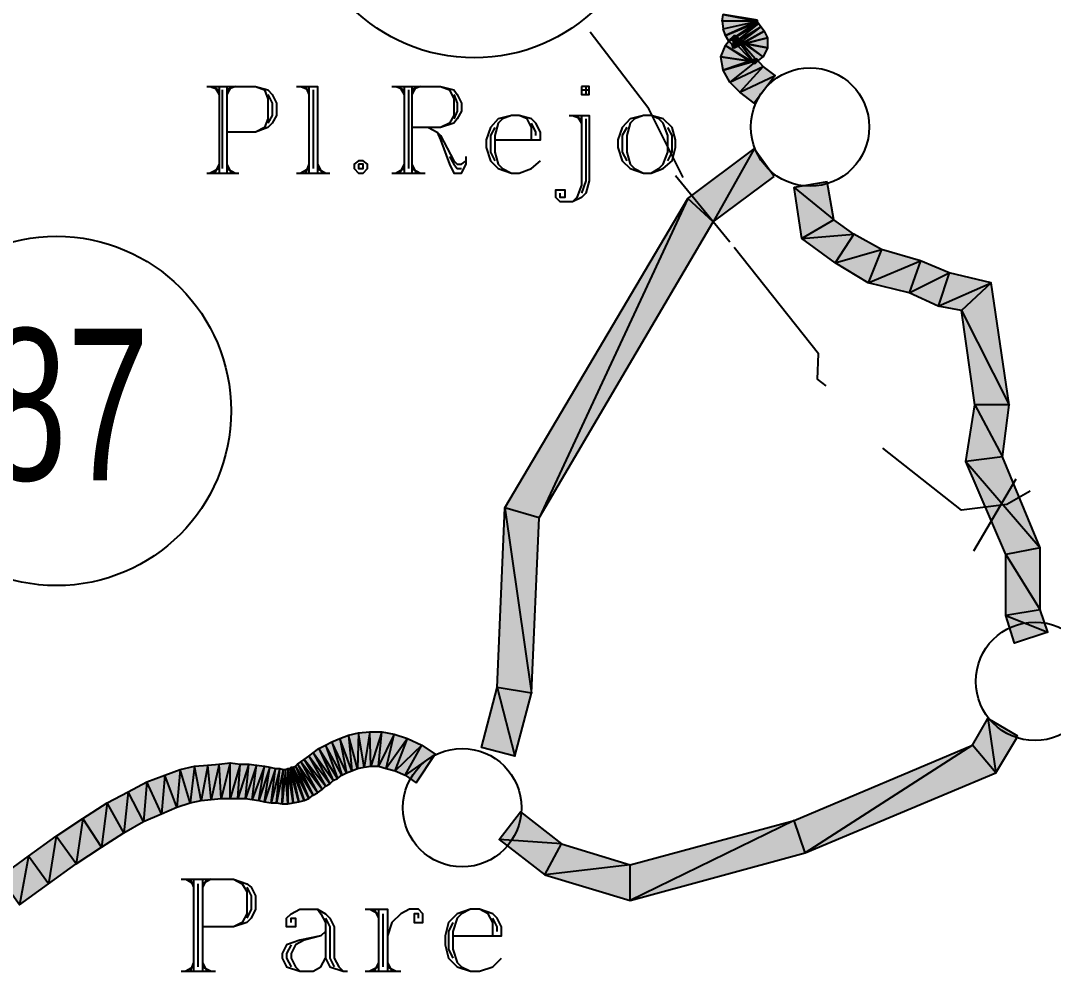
# Model space of a CAD drawing. Header units: millimetres. Extents: x 658 to 813, y 806 to 883.
# Drawn here: x 802.21 to 805.043, y 857.246 to 859.853 of the extents above; entities that cross this region are included whole.
import ezdxf

# ---------------------------------------------------------------- set-up
doc = ezdxf.new("R2010")
doc.units = ezdxf.units.MM
doc.header["$LTSCALE"] = 0.1
doc.linetypes.add('atContinuous2', pattern=[0])
for name, color, linetype in [('BATKAB', 7, 'Continuous'), ('KLEKTOR2', 7, 'Continuous'), ('LINK NAS BARU', 7, 'Continuous'), ('SYMBOL', 7, 'Continuous'), ('TEXT', 8, 'Continuous'), ('zat_Mask_solid', 7, 'Continuous')]:
    doc.layers.add(name, color=color, linetype=linetype)
doc.styles.add('Style2', font='arial.ttf', dxfattribs={"height": 0.2})

msp = doc.modelspace()

# ---------------------------------------------------------------- hatches: boundary and pattern name
at = {"layer": 'KLEKTOR2'}
h = msp.add_hatch(color=7, dxfattribs=at)
h.paths.add_polyline_path([(804.2317, 859.8549), (804.1375, 859.8701), (804.2317, 859.8518)], flags=17)
h.paths.add_polyline_path([(804.1375, 859.8701), (804.2317, 859.8518), (804.1344, 859.8518)])
for points in [[(804.2317, 859.8518), (804.1436, 859.8123), (804.1375, 859.8305)], [(804.2317, 859.8518), (804.1436, 859.8123), (804.2317, 859.8488)], [(804.1436, 859.8123), (804.2317, 859.8488), (804.1527, 859.7971)], [(804.2317, 859.8488), (804.1527, 859.7971), (804.2348, 859.8457)], [(804.1527, 859.7971), (804.2348, 859.8457), (804.1618, 859.788)], [(804.2348, 859.8457), (804.1618, 859.788), (804.2408, 859.8366)], [(804.1618, 859.788), (804.2408, 859.8366), (804.1648, 859.7789)], [(804.1952, 859.791), (804.1709, 859.8123), (804.1648, 859.8001)], [(804.1861, 859.788), (804.25, 859.8245), (804.2591, 859.8062)], [(804.1983, 859.791), (804.2591, 859.8062), (804.2591, 859.7789)], [(804.2104, 859.7424), (804.1314, 859.7545), (804.1436, 859.7849)], [(804.1983, 859.791), (804.1648, 859.8001), (804.1648, 859.7849)], [(804.1952, 859.791), (804.2591, 859.7789), (804.2469, 859.7545)], [(804.2135, 859.7424), (804.1375, 859.718), (804.1314, 859.7545)], [(804.2135, 859.7424), (804.2287, 859.7424), (804.2287, 859.7484)], [(804.2226, 859.5022), (804.1101, 859.3016), (804.0402, 859.3654)], [(804.2773, 859.4262), (804.2226, 859.5022), (804.1101, 859.3016)], [(804.4232, 859.411), (804.332, 859.3958), (804.4415, 859.3076)], [(804.332, 859.3958), (804.4415, 859.3076), (804.3533, 859.256)], [(804.0402, 859.3654), (803.6328, 858.4899), (803.5386, 858.5172)], [(804.1101, 859.3016), (804.0402, 859.3654), (803.6328, 858.4899)], [(804.4415, 859.3076), (804.3533, 859.256), (804.4962, 859.2681)], [(804.3533, 859.256), (804.4962, 859.2681), (804.4445, 859.1891)], [(804.4962, 859.2681), (804.4445, 859.1891), (804.5722, 859.2256)], [(804.4445, 859.1891), (804.5722, 859.2256), (804.5357, 859.1344)], [(804.5722, 859.2256), (804.5357, 859.1344), (804.6786, 859.1952)], [(804.5357, 859.1344), (804.6786, 859.1952), (804.6482, 859.107)], [(804.6786, 859.1952), (804.6482, 859.107), (804.7577, 859.1617)], [(804.6482, 859.107), (804.7577, 859.1617), (804.7273, 859.0705)], [(804.7577, 859.1617), (804.7273, 859.0705), (804.8732, 859.1344)], [(804.7273, 859.0705), (804.8732, 859.1344), (804.7911, 859.0584)], [(803.5386, 858.5172), (803.6116, 858.0095), (803.5173, 858.0247)], [(803.6328, 858.4899), (803.5386, 858.5172), (803.6116, 858.0095)], [(803.5173, 858.0247), (803.566, 857.8363), (803.4747, 857.8606)], [(803.6116, 858.0095), (803.5173, 858.0247), (803.566, 857.8363)], [(804.8641, 857.9396), (804.8853, 857.7907), (804.8215, 857.8667)], [(804.9461, 857.891), (804.8641, 857.9396), (804.8853, 857.7907)], [(803.2346, 857.8971), (803.192, 857.8089), (803.2011, 857.9031)], [(803.2133, 857.8028), (803.2346, 857.8971), (803.192, 857.8089)], [(803.2711, 857.8849), (803.2133, 857.8028), (803.2346, 857.8971)], [(803.2376, 857.7967), (803.2711, 857.8849), (803.2133, 857.8028)], [(803.3106, 857.8667), (803.2376, 857.7967), (803.2711, 857.8849)], [(803.265, 857.7846), (803.3106, 857.8667), (803.2376, 857.7967)], [(803.3471, 857.8423), (803.265, 857.7846), (803.3106, 857.8667)], [(804.8215, 857.8667), (804.3624, 857.5718), (804.332, 857.6599)], [(804.8853, 857.7907), (804.8215, 857.8667), (804.3624, 857.5718)], [(803.2954, 857.7633), (803.3471, 857.8423), (803.265, 857.7846)]]:
    msp.add_hatch(color=7, dxfattribs=at).paths.add_polyline_path(points)
h = msp.add_hatch(color=7, dxfattribs=at)
h.paths.add_polyline_path([(804.2408, 859.8366), (804.1648, 859.7789), (804.25, 859.8245)])
h.paths.add_polyline_path([(804.1648, 859.7789), (804.25, 859.8245), (804.1679, 859.7789)], flags=17)
h = msp.add_hatch(color=7, dxfattribs=at)
h.paths.add_polyline_path([(804.1709, 859.8123), (804.2317, 859.7424), (804.1679, 859.8123)], flags=17)
h.paths.add_polyline_path([(804.2317, 859.7424), (804.1679, 859.8123), (804.2256, 859.7363)])
h = msp.add_hatch(color=7, dxfattribs=at)
h.paths.add_polyline_path([(804.8732, 859.1344), (804.7911, 859.0584), (804.9218, 858.8)])
h.paths.add_polyline_path([(804.7911, 859.0584), (804.9218, 858.8), (804.8276, 858.8)], flags=17)
h = msp.add_hatch(color=7, dxfattribs=at)
h.paths.add_polyline_path([(803.192, 857.8089), (803.2011, 857.9031), (803.1707, 857.8089)], flags=17)
h.paths.add_polyline_path([(803.2011, 857.9031), (803.1707, 857.8089), (803.1677, 857.9031)])
h = msp.add_hatch(color=7, dxfattribs=at)
h.paths.add_polyline_path([(802.7847, 857.7207), (802.7847, 857.818), (802.7603, 857.7207)], flags=17)
h.paths.add_polyline_path([(802.7847, 857.818), (802.7603, 857.7207), (802.7543, 857.815)])
h = msp.add_hatch(color=7, dxfattribs=at)
h.paths.add_polyline_path([(802.8059, 857.7207), (802.812, 857.815), (802.7847, 857.7207)], flags=17)
h.paths.add_polyline_path([(802.812, 857.815), (802.7847, 857.7207), (802.7847, 857.818)])
h = msp.add_hatch(color=7, dxfattribs=at)
h.paths.add_polyline_path([(802.8272, 857.7207), (802.8363, 857.815), (802.8059, 857.7207)], flags=17)
h.paths.add_polyline_path([(802.8363, 857.815), (802.8059, 857.7207), (802.812, 857.815)], flags=17)
h = msp.add_hatch(color=7, dxfattribs=at)
h.paths.add_polyline_path([(802.9123, 857.7086), (802.9215, 857.8028), (802.8971, 857.7086)], flags=17)
h.paths.add_polyline_path([(802.9215, 857.8028), (802.8971, 857.7086), (802.9093, 857.8028)], flags=17)
h = msp.add_hatch(color=7, dxfattribs=at)
h.paths.add_polyline_path([(802.9427, 857.7055), (802.9367, 857.7998), (802.9275, 857.7055)])
h.paths.add_polyline_path([(802.9367, 857.7998), (802.9275, 857.7055), (802.9306, 857.7998)], flags=17)
h = msp.add_hatch(color=7, dxfattribs=at)
h.paths.add_polyline_path([(802.9488, 857.8028), (802.9579, 857.7086), (802.9427, 857.8028)], flags=17)
h.paths.add_polyline_path([(802.9579, 857.7086), (802.9427, 857.8028), (802.9427, 857.7055)])
h = msp.add_hatch(color=7, dxfattribs=at)
h.paths.add_polyline_path([(802.9579, 857.8059), (802.9883, 857.7147), (802.9519, 857.8059)], flags=17)
h.paths.add_polyline_path([(802.9883, 857.7147), (802.9519, 857.8059), (802.9731, 857.7116)])
h = msp.add_hatch(color=7, dxfattribs=at)
h.paths.add_polyline_path([(804.3624, 857.5718), (804.332, 857.6599), (803.8821, 857.441)])
h.paths.add_polyline_path([(804.332, 857.6599), (803.8821, 857.441), (803.8821, 857.5383)], flags=17)
at = {"layer": 'zat_Mask_solid'}
for points in [[(804.2317, 859.8518), (804.1344, 859.8518), (804.1375, 859.8305)], [(804.2256, 859.7363), (804.1588, 859.8032), (804.1436, 859.7849)], [(804.1679, 859.8123), (804.2256, 859.7363), (804.1588, 859.8032)], [(804.2469, 859.7545), (804.1709, 859.8123), (804.2317, 859.7424)], [(804.1861, 859.788), (804.1648, 859.7849), (804.1679, 859.7789)], [(804.2287, 859.7484), (804.1375, 859.718), (804.2317, 859.7454)], [(804.1375, 859.718), (804.2317, 859.7454), (804.1557, 859.6846)], [(804.2317, 859.7454), (804.1557, 859.6846), (804.2469, 859.7272)], [(804.1557, 859.6846), (804.2469, 859.7272), (804.1831, 859.6572)], [(804.2469, 859.7272), (804.1831, 859.6572), (804.2804, 859.7028)], [(804.2104, 859.7424), (804.2256, 859.7363), (804.2287, 859.7424)], [(804.1831, 859.6572), (804.2804, 859.7028), (804.2226, 859.6268)], [(804.8276, 858.8), (804.9036, 858.6571), (804.8033, 858.6449)], [(804.9218, 858.8), (804.8276, 858.8), (804.9036, 858.6571)], [(804.9036, 858.6571), (804.8033, 858.6449), (805.0069, 858.4078)], [(804.8033, 858.6449), (805.0069, 858.4078), (804.9127, 858.3895)], [(805.0069, 858.4078), (804.9127, 858.3895), (805.0069, 858.2375)], [(804.9127, 858.3895), (805.0069, 858.2375), (804.9127, 858.2223)], [(805.0069, 858.2375), (804.9127, 858.2223), (805.0282, 858.1767)], [(804.9127, 858.2223), (805.0282, 858.1767), (804.937, 858.1463)], [(803.0643, 857.8758), (803.0917, 857.7846), (803.0461, 857.8667)], [(803.0856, 857.8849), (803.1039, 857.7907), (803.0643, 857.8758)], [(803.1039, 857.7907), (803.0643, 857.8758), (803.0917, 857.7846)], [(803.1099, 857.894), (803.1191, 857.7967), (803.0856, 857.8849)], [(803.1191, 857.7967), (803.0856, 857.8849), (803.1039, 857.7907)], [(803.1373, 857.9001), (803.1343, 857.8028), (803.1099, 857.894)], [(803.1343, 857.8028), (803.1099, 857.894), (803.1191, 857.7967)], [(803.1525, 857.8059), (803.1373, 857.9001), (803.1343, 857.8028)], [(803.1677, 857.9031), (803.1525, 857.8059), (803.1373, 857.9001)], [(803.1707, 857.8089), (803.1677, 857.9031), (803.1525, 857.8059)], [(803.0279, 857.8575), (803.0674, 857.7694), (803.0127, 857.8454)], [(803.0461, 857.8667), (803.0795, 857.7755), (803.0279, 857.8575)], [(803.0795, 857.7755), (803.0279, 857.8575), (803.0674, 857.7694)], [(803.0917, 857.7846), (803.0461, 857.8667), (803.0795, 857.7755)], [(802.9792, 857.8211), (803.0248, 857.7359), (802.9701, 857.815)], [(802.9883, 857.8271), (803.037, 857.7451), (802.9792, 857.8211)], [(803.037, 857.7451), (802.9792, 857.8211), (803.0248, 857.7359)], [(803.0005, 857.8363), (803.0461, 857.7542), (802.9883, 857.8271)], [(803.0461, 857.7542), (802.9883, 857.8271), (803.037, 857.7451)], [(803.0127, 857.8454), (803.0583, 857.7603), (803.0005, 857.8363)], [(803.0583, 857.7603), (803.0005, 857.8363), (803.0461, 857.7542)], [(803.0674, 857.7694), (803.0127, 857.8454), (803.0583, 857.7603)], [(802.6479, 857.7998), (802.6387, 857.6964), (802.6053, 857.7846)], [(802.6752, 857.7086), (802.6479, 857.7998), (802.6387, 857.6964)], [(802.6874, 857.8089), (802.6752, 857.7086), (802.6479, 857.7998)], [(802.7056, 857.7147), (802.6874, 857.8089), (802.6752, 857.7086)], [(802.7239, 857.8119), (802.7056, 857.7147), (802.6874, 857.8089)], [(802.733, 857.7177), (802.7239, 857.8119), (802.7056, 857.7147)], [(802.7543, 857.815), (802.733, 857.7177), (802.7239, 857.8119)], [(802.7603, 857.7207), (802.7543, 857.815), (802.733, 857.7177)], [(802.8576, 857.8119), (802.8272, 857.7207), (802.8363, 857.815)], [(802.8455, 857.7177), (802.8576, 857.8119), (802.8272, 857.7207)], [(802.8789, 857.8089), (802.8455, 857.7177), (802.8576, 857.8119)], [(802.8637, 857.7147), (802.8789, 857.8089), (802.8455, 857.7177)], [(802.8941, 857.8059), (802.8637, 857.7147), (802.8789, 857.8089)], [(802.8789, 857.7116), (802.8941, 857.8059), (802.8637, 857.7147)], [(802.9093, 857.8028), (802.8789, 857.7116), (802.8941, 857.8059)], [(802.8971, 857.7086), (802.9093, 857.8028), (802.8789, 857.7116)], [(802.9306, 857.7998), (802.9123, 857.7086), (802.9215, 857.8028)], [(802.9275, 857.7055), (802.9306, 857.7998), (802.9123, 857.7086)], [(802.9427, 857.8028), (802.9427, 857.7055), (802.9367, 857.7998)], [(802.9519, 857.8059), (802.9731, 857.7116), (802.9488, 857.8028)], [(802.9731, 857.7116), (802.9488, 857.8028), (802.9579, 857.7086)], [(802.964, 857.8089), (803.0005, 857.7207), (802.9579, 857.8059)], [(803.0005, 857.7207), (802.9579, 857.8059), (802.9883, 857.7147)], [(802.9701, 857.815), (803.0127, 857.7299), (802.964, 857.8089)], [(803.0127, 857.7299), (802.964, 857.8089), (803.0005, 857.7207)], [(803.0248, 857.7359), (802.9701, 857.815), (803.0127, 857.7299)], [(802.5567, 857.7663), (802.5475, 857.6569), (802.505, 857.739)], [(802.5962, 857.6782), (802.5567, 857.7663), (802.5475, 857.6569)], [(802.6053, 857.7846), (802.5962, 857.6782), (802.5567, 857.7663)], [(802.6387, 857.6964), (802.6053, 857.7846), (802.5962, 857.6782)], [(802.505, 857.739), (802.4928, 857.6265), (802.4472, 857.7086)], [(802.5475, 857.6569), (802.505, 857.739), (802.4928, 857.6265)], [(802.4472, 857.7086), (802.432, 857.587), (802.3803, 857.666)], [(802.4928, 857.6265), (802.4472, 857.7086), (802.432, 857.587)], [(803.6936, 857.5961), (803.5234, 857.6083), (803.5812, 857.6843)], [(802.3803, 857.666), (802.3621, 857.5414), (802.3074, 857.6174)], [(802.432, 857.587), (802.3803, 857.666), (802.3621, 857.5414)], [(802.3074, 857.6174), (802.2861, 857.4866), (802.2314, 857.5627)], [(802.3621, 857.5414), (802.3074, 857.6174), (802.2861, 857.4866)], [(803.648, 857.511), (803.6936, 857.5961), (803.5234, 857.6083)], [(803.8821, 857.5383), (803.648, 857.511), (803.6936, 857.5961)], [(802.2314, 857.5627), (802.207, 857.4289), (802.1523, 857.5049)], [(802.2861, 857.4866), (802.2314, 857.5627), (802.207, 857.4289)], [(803.8821, 857.441), (803.8821, 857.5383), (803.648, 857.511)]]:
    msp.add_hatch(color=7, dxfattribs=at).paths.add_polyline_path(points)

# ---------------------------------------------------------------- linework, layer by layer
at = {"layer": 'BATKAB', "color": 7}
for points in [[(804.028, 859.4232), (803.9338, 859.6116), (803.7727, 859.8214)], [(804.4202, 858.8516), (804.3959, 858.8699), (804.3989, 858.9398), (804.1679, 859.2316)], [(804.9796, 858.5628), (804.9157, 858.5263), (804.7911, 858.5111), (804.5752, 858.6814)]]:
    msp.add_lwpolyline(points, dxfattribs=at)
at = {"layer": 'KLEKTOR2', "color": 7}
for points in [[(804.1375, 859.8701), (804.2317, 859.8518), (804.1344, 859.8518), (804.1375, 859.8701)], [(804.2317, 859.8549), (804.1375, 859.8701), (804.2317, 859.8518), (804.2317, 859.8549)], [(804.2317, 859.8518), (804.1344, 859.8518), (804.1375, 859.8305), (804.2317, 859.8518)], [(804.2317, 859.8518), (804.1436, 859.8123), (804.1375, 859.8305), (804.2317, 859.8518)], [(804.2317, 859.8518), (804.1436, 859.8123), (804.2317, 859.8488), (804.2317, 859.8518)], [(804.1436, 859.8123), (804.2317, 859.8488), (804.1527, 859.7971), (804.1436, 859.8123)], [(804.2317, 859.8488), (804.1527, 859.7971), (804.2348, 859.8457), (804.2317, 859.8488)], [(804.1527, 859.7971), (804.2348, 859.8457), (804.1618, 859.788), (804.1527, 859.7971)], [(804.2348, 859.8457), (804.1618, 859.788), (804.2408, 859.8366), (804.2348, 859.8457)], [(804.1618, 859.788), (804.2408, 859.8366), (804.1648, 859.7789), (804.1618, 859.788)], [(804.2408, 859.8366), (804.1648, 859.7789), (804.25, 859.8245), (804.2408, 859.8366)], [(804.2256, 859.7363), (804.1588, 859.8032), (804.1436, 859.7849), (804.2256, 859.7363)], [(804.1679, 859.8123), (804.2256, 859.7363), (804.1588, 859.8032), (804.1679, 859.8123)], [(804.1648, 859.7789), (804.25, 859.8245), (804.1679, 859.7789), (804.1648, 859.7789)], [(804.1952, 859.791), (804.1709, 859.8123), (804.1648, 859.8001), (804.1952, 859.791)], [(804.1709, 859.8123), (804.2317, 859.7424), (804.1679, 859.8123), (804.1709, 859.8123)], [(804.2317, 859.7424), (804.1679, 859.8123), (804.2256, 859.7363), (804.2317, 859.7424)], [(804.2469, 859.7545), (804.1709, 859.8123), (804.2317, 859.7424), (804.2469, 859.7545)], [(804.1861, 859.788), (804.25, 859.8245), (804.2591, 859.8062), (804.1861, 859.788)], [(804.1983, 859.791), (804.2591, 859.8062), (804.2591, 859.7789), (804.1983, 859.791)], [(804.2104, 859.7424), (804.1314, 859.7545), (804.1436, 859.7849), (804.2104, 859.7424)], [(804.1983, 859.791), (804.1648, 859.8001), (804.1648, 859.7849), (804.1983, 859.791)], [(804.1861, 859.788), (804.1648, 859.7849), (804.1679, 859.7789), (804.1861, 859.788)], [(804.1952, 859.791), (804.2591, 859.7789), (804.2469, 859.7545), (804.1952, 859.791)], [(804.2135, 859.7424), (804.1375, 859.718), (804.1314, 859.7545), (804.2135, 859.7424)], [(804.2287, 859.7484), (804.1375, 859.718), (804.2317, 859.7454), (804.2287, 859.7484)], [(804.2135, 859.7424), (804.2287, 859.7424), (804.2287, 859.7484), (804.2135, 859.7424)], [(804.1375, 859.718), (804.2317, 859.7454), (804.1557, 859.6846), (804.1375, 859.718)], [(804.2317, 859.7454), (804.1557, 859.6846), (804.2469, 859.7272), (804.2317, 859.7454)], [(804.1557, 859.6846), (804.2469, 859.7272), (804.1831, 859.6572), (804.1557, 859.6846)], [(804.2469, 859.7272), (804.1831, 859.6572), (804.2804, 859.7028), (804.2469, 859.7272)], [(804.2104, 859.7424), (804.2256, 859.7363), (804.2287, 859.7424), (804.2104, 859.7424)], [(804.1831, 859.6572), (804.2804, 859.7028), (804.2226, 859.6268), (804.1831, 859.6572)], [(804.2226, 859.5022), (804.1101, 859.3016), (804.0402, 859.3654), (804.2226, 859.5022)], [(804.2773, 859.4262), (804.2226, 859.5022), (804.1101, 859.3016), (804.2773, 859.4262)], [(804.0068, 859.4292), (804.1557, 859.2468)], [(804.4232, 859.411), (804.332, 859.3958), (804.4415, 859.3076), (804.4232, 859.411)], [(804.332, 859.3958), (804.4415, 859.3076), (804.3533, 859.256), (804.332, 859.3958)], [(804.0402, 859.3654), (803.6328, 858.4899), (803.5386, 858.5172), (804.0402, 859.3654)], [(804.1101, 859.3016), (804.0402, 859.3654), (803.6328, 858.4899), (804.1101, 859.3016)], [(804.4415, 859.3076), (804.3533, 859.256), (804.4962, 859.2681), (804.4415, 859.3076)], [(804.3533, 859.256), (804.4962, 859.2681), (804.4445, 859.1891), (804.3533, 859.256)], [(804.4962, 859.2681), (804.4445, 859.1891), (804.5722, 859.2256), (804.4962, 859.2681)], [(804.4445, 859.1891), (804.5722, 859.2256), (804.5357, 859.1344), (804.4445, 859.1891)], [(804.5722, 859.2256), (804.5357, 859.1344), (804.6786, 859.1952), (804.5722, 859.2256)], [(804.5357, 859.1344), (804.6786, 859.1952), (804.6482, 859.107), (804.5357, 859.1344)], [(804.6786, 859.1952), (804.6482, 859.107), (804.7577, 859.1617), (804.6786, 859.1952)], [(804.6482, 859.107), (804.7577, 859.1617), (804.7273, 859.0705), (804.6482, 859.107)], [(804.7577, 859.1617), (804.7273, 859.0705), (804.8732, 859.1344), (804.7577, 859.1617)], [(804.7273, 859.0705), (804.8732, 859.1344), (804.7911, 859.0584), (804.7273, 859.0705)], [(804.8732, 859.1344), (804.7911, 859.0584), (804.9218, 858.8), (804.8732, 859.1344)], [(804.7911, 859.0584), (804.9218, 858.8), (804.8276, 858.8), (804.7911, 859.0584)], [(804.8276, 858.8), (804.9036, 858.6571), (804.8033, 858.6449), (804.8276, 858.8)], [(804.9218, 858.8), (804.8276, 858.8), (804.9036, 858.6571), (804.9218, 858.8)], [(804.9036, 858.6571), (804.8033, 858.6449), (805.0069, 858.4078), (804.9036, 858.6571)], [(804.8033, 858.6449), (805.0069, 858.4078), (804.9127, 858.3895), (804.8033, 858.6449)], [(803.5386, 858.5172), (803.6116, 858.0095), (803.5173, 858.0247), (803.5386, 858.5172)], [(803.6328, 858.4899), (803.5386, 858.5172), (803.6116, 858.0095), (803.6328, 858.4899)], [(805.0069, 858.4078), (804.9127, 858.3895), (805.0069, 858.2375), (805.0069, 858.4078)], [(804.9127, 858.3895), (805.0069, 858.2375), (804.9127, 858.2223), (804.9127, 858.3895)], [(805.0069, 858.2375), (804.9127, 858.2223), (805.0282, 858.1767), (805.0069, 858.2375)], [(804.9127, 858.2223), (805.0282, 858.1767), (804.937, 858.1463), (804.9127, 858.2223)], [(803.5173, 858.0247), (803.566, 857.8363), (803.4747, 857.8606), (803.5173, 858.0247)], [(803.6116, 858.0095), (803.5173, 858.0247), (803.566, 857.8363), (803.6116, 858.0095)], [(804.8641, 857.9396), (804.8853, 857.7907), (804.8215, 857.8667), (804.8641, 857.9396)], [(804.9461, 857.891), (804.8641, 857.9396), (804.8853, 857.7907), (804.9461, 857.891)], [(803.0643, 857.8758), (803.0917, 857.7846), (803.0461, 857.8667), (803.0643, 857.8758)], [(803.0856, 857.8849), (803.1039, 857.7907), (803.0643, 857.8758), (803.0856, 857.8849)], [(803.1039, 857.7907), (803.0643, 857.8758), (803.0917, 857.7846), (803.1039, 857.7907)], [(803.1099, 857.894), (803.1191, 857.7967), (803.0856, 857.8849), (803.1099, 857.894)], [(803.1191, 857.7967), (803.0856, 857.8849), (803.1039, 857.7907), (803.1191, 857.7967)], [(803.1373, 857.9001), (803.1343, 857.8028), (803.1099, 857.894), (803.1373, 857.9001)], [(803.1343, 857.8028), (803.1099, 857.894), (803.1191, 857.7967), (803.1343, 857.8028)], [(803.1525, 857.8059), (803.1373, 857.9001), (803.1343, 857.8028), (803.1525, 857.8059)], [(803.1677, 857.9031), (803.1525, 857.8059), (803.1373, 857.9001), (803.1677, 857.9031)], [(803.1707, 857.8089), (803.1677, 857.9031), (803.1525, 857.8059), (803.1707, 857.8089)], [(803.2011, 857.9031), (803.1707, 857.8089), (803.1677, 857.9031), (803.2011, 857.9031)], [(803.192, 857.8089), (803.2011, 857.9031), (803.1707, 857.8089), (803.192, 857.8089)], [(803.2346, 857.8971), (803.192, 857.8089), (803.2011, 857.9031), (803.2346, 857.8971)], [(803.2133, 857.8028), (803.2346, 857.8971), (803.192, 857.8089), (803.2133, 857.8028)], [(803.2711, 857.8849), (803.2133, 857.8028), (803.2346, 857.8971), (803.2711, 857.8849)], [(803.2376, 857.7967), (803.2711, 857.8849), (803.2133, 857.8028), (803.2376, 857.7967)], [(803.3106, 857.8667), (803.2376, 857.7967), (803.2711, 857.8849), (803.3106, 857.8667)], [(803.0279, 857.8575), (803.0674, 857.7694), (803.0127, 857.8454), (803.0279, 857.8575)], [(803.0461, 857.8667), (803.0795, 857.7755), (803.0279, 857.8575), (803.0461, 857.8667)], [(803.0795, 857.7755), (803.0279, 857.8575), (803.0674, 857.7694), (803.0795, 857.7755)], [(803.0917, 857.7846), (803.0461, 857.8667), (803.0795, 857.7755), (803.0917, 857.7846)], [(803.265, 857.7846), (803.3106, 857.8667), (803.2376, 857.7967), (803.265, 857.7846)], [(803.3471, 857.8423), (803.265, 857.7846), (803.3106, 857.8667), (803.3471, 857.8423)], [(804.8215, 857.8667), (804.3624, 857.5718), (804.332, 857.6599), (804.8215, 857.8667)], [(804.8853, 857.7907), (804.8215, 857.8667), (804.3624, 857.5718), (804.8853, 857.7907)], [(802.9792, 857.8211), (803.0248, 857.7359), (802.9701, 857.815), (802.9792, 857.8211)], [(802.9883, 857.8271), (803.037, 857.7451), (802.9792, 857.8211), (802.9883, 857.8271)], [(803.037, 857.7451), (802.9792, 857.8211), (803.0248, 857.7359), (803.037, 857.7451)], [(803.0005, 857.8363), (803.0461, 857.7542), (802.9883, 857.8271), (803.0005, 857.8363)], [(803.0461, 857.7542), (802.9883, 857.8271), (803.037, 857.7451), (803.0461, 857.7542)], [(803.0127, 857.8454), (803.0583, 857.7603), (803.0005, 857.8363), (803.0127, 857.8454)], [(803.0583, 857.7603), (803.0005, 857.8363), (803.0461, 857.7542), (803.0583, 857.7603)], [(803.0674, 857.7694), (803.0127, 857.8454), (803.0583, 857.7603), (803.0674, 857.7694)], [(803.2954, 857.7633), (803.3471, 857.8423), (803.265, 857.7846), (803.2954, 857.7633)], [(802.6479, 857.7998), (802.6387, 857.6964), (802.6053, 857.7846), (802.6479, 857.7998)], [(802.6752, 857.7086), (802.6479, 857.7998), (802.6387, 857.6964), (802.6752, 857.7086)], [(802.6874, 857.8089), (802.6752, 857.7086), (802.6479, 857.7998), (802.6874, 857.8089)], [(802.7056, 857.7147), (802.6874, 857.8089), (802.6752, 857.7086), (802.7056, 857.7147)], [(802.7239, 857.8119), (802.7056, 857.7147), (802.6874, 857.8089), (802.7239, 857.8119)], [(802.733, 857.7177), (802.7239, 857.8119), (802.7056, 857.7147), (802.733, 857.7177)], [(802.7543, 857.815), (802.733, 857.7177), (802.7239, 857.8119), (802.7543, 857.815)], [(802.7603, 857.7207), (802.7543, 857.815), (802.733, 857.7177), (802.7603, 857.7207)], [(802.7847, 857.818), (802.7603, 857.7207), (802.7543, 857.815), (802.7847, 857.818)], [(802.7847, 857.7207), (802.7847, 857.818), (802.7603, 857.7207), (802.7847, 857.7207)], [(802.812, 857.815), (802.7847, 857.7207), (802.7847, 857.818), (802.812, 857.815)], [(802.8059, 857.7207), (802.812, 857.815), (802.7847, 857.7207), (802.8059, 857.7207)], [(802.8272, 857.7207), (802.8363, 857.815), (802.8059, 857.7207), (802.8272, 857.7207)], [(802.8363, 857.815), (802.8059, 857.7207), (802.812, 857.815), (802.8363, 857.815)], [(802.8576, 857.8119), (802.8272, 857.7207), (802.8363, 857.815), (802.8576, 857.8119)], [(802.8455, 857.7177), (802.8576, 857.8119), (802.8272, 857.7207), (802.8455, 857.7177)], [(802.8789, 857.8089), (802.8455, 857.7177), (802.8576, 857.8119), (802.8789, 857.8089)], [(802.8637, 857.7147), (802.8789, 857.8089), (802.8455, 857.7177), (802.8637, 857.7147)], [(802.8941, 857.8059), (802.8637, 857.7147), (802.8789, 857.8089), (802.8941, 857.8059)], [(802.8789, 857.7116), (802.8941, 857.8059), (802.8637, 857.7147), (802.8789, 857.7116)], [(802.9093, 857.8028), (802.8789, 857.7116), (802.8941, 857.8059), (802.9093, 857.8028)], [(802.8971, 857.7086), (802.9093, 857.8028), (802.8789, 857.7116), (802.8971, 857.7086)], [(802.9123, 857.7086), (802.9215, 857.8028), (802.8971, 857.7086), (802.9123, 857.7086)], [(802.9215, 857.8028), (802.8971, 857.7086), (802.9093, 857.8028), (802.9215, 857.8028)], [(802.9306, 857.7998), (802.9123, 857.7086), (802.9215, 857.8028), (802.9306, 857.7998)], [(802.9275, 857.7055), (802.9306, 857.7998), (802.9123, 857.7086), (802.9275, 857.7055)], [(802.9427, 857.7055), (802.9367, 857.7998), (802.9275, 857.7055), (802.9427, 857.7055)], [(802.9367, 857.7998), (802.9275, 857.7055), (802.9306, 857.7998), (802.9367, 857.7998)], [(802.9427, 857.8028), (802.9427, 857.7055), (802.9367, 857.7998), (802.9427, 857.8028)], [(802.9488, 857.8028), (802.9579, 857.7086), (802.9427, 857.8028), (802.9488, 857.8028)], [(802.9579, 857.7086), (802.9427, 857.8028), (802.9427, 857.7055), (802.9579, 857.7086)], [(802.9519, 857.8059), (802.9731, 857.7116), (802.9488, 857.8028), (802.9519, 857.8059)], [(802.9731, 857.7116), (802.9488, 857.8028), (802.9579, 857.7086), (802.9731, 857.7116)], [(802.9579, 857.8059), (802.9883, 857.7147), (802.9519, 857.8059), (802.9579, 857.8059)], [(802.9883, 857.7147), (802.9519, 857.8059), (802.9731, 857.7116), (802.9883, 857.7147)], [(802.964, 857.8089), (803.0005, 857.7207), (802.9579, 857.8059), (802.964, 857.8089)], [(803.0005, 857.7207), (802.9579, 857.8059), (802.9883, 857.7147), (803.0005, 857.7207)], [(802.9701, 857.815), (803.0127, 857.7299), (802.964, 857.8089), (802.9701, 857.815)], [(803.0127, 857.7299), (802.964, 857.8089), (803.0005, 857.7207), (803.0127, 857.7299)], [(803.0248, 857.7359), (802.9701, 857.815), (803.0127, 857.7299), (803.0248, 857.7359)], [(802.5567, 857.7663), (802.5475, 857.6569), (802.505, 857.739), (802.5567, 857.7663)], [(802.5962, 857.6782), (802.5567, 857.7663), (802.5475, 857.6569), (802.5962, 857.6782)], [(802.6053, 857.7846), (802.5962, 857.6782), (802.5567, 857.7663), (802.6053, 857.7846)], [(802.6387, 857.6964), (802.6053, 857.7846), (802.5962, 857.6782), (802.6387, 857.6964)], [(802.505, 857.739), (802.4928, 857.6265), (802.4472, 857.7086), (802.505, 857.739)], [(802.5475, 857.6569), (802.505, 857.739), (802.4928, 857.6265), (802.5475, 857.6569)], [(802.4472, 857.7086), (802.432, 857.587), (802.3803, 857.666), (802.4472, 857.7086)], [(802.4928, 857.6265), (802.4472, 857.7086), (802.432, 857.587), (802.4928, 857.6265)], [(803.6936, 857.5961), (803.5234, 857.6083), (803.5812, 857.6843), (803.6936, 857.5961)], [(802.3803, 857.666), (802.3621, 857.5414), (802.3074, 857.6174), (802.3803, 857.666)], [(802.432, 857.587), (802.3803, 857.666), (802.3621, 857.5414), (802.432, 857.587)], [(804.3624, 857.5718), (804.332, 857.6599), (803.8821, 857.441), (804.3624, 857.5718)], [(804.332, 857.6599), (803.8821, 857.441), (803.8821, 857.5383), (804.332, 857.6599)], [(802.3074, 857.6174), (802.2861, 857.4866), (802.2314, 857.5627), (802.3074, 857.6174)], [(802.3621, 857.5414), (802.3074, 857.6174), (802.2861, 857.4866), (802.3621, 857.5414)], [(803.648, 857.511), (803.6936, 857.5961), (803.5234, 857.6083), (803.648, 857.511)], [(803.8821, 857.5383), (803.648, 857.511), (803.6936, 857.5961), (803.8821, 857.5383)], [(802.2314, 857.5627), (802.207, 857.4289), (802.1523, 857.5049), (802.2314, 857.5627)], [(802.2861, 857.4866), (802.2314, 857.5627), (802.207, 857.4289), (802.2861, 857.4866)], [(803.8821, 857.441), (803.8821, 857.5383), (803.648, 857.511), (803.8821, 857.441)]]:
    msp.add_lwpolyline(points, dxfattribs=at)
at = {"layer": 'LINK NAS BARU', "color": 7, "linetype": 'atContinuous2'}
for centre in [(803.4548, 860.2302), (802.3087, 858.7832)]:
    msp.add_circle(centre, 0.4789, dxfattribs=at)
at = {"layer": 'SYMBOL', "color": 7, "linetype": 'atContinuous2'}
for centre in [(804.3759, 859.5618), (804.9931, 858.0417), (803.4214, 857.6952)]:
    msp.add_circle(centre, 0.1624, dxfattribs=at)
at = {"layer": 'TEXT', "color": 7}
for points in [[(802.7208, 859.6724), (802.8546, 859.6724), (802.888, 859.6633), (802.9002, 859.6512), (802.9123, 859.6268), (802.9123, 859.5934), (802.9002, 859.5721), (802.888, 859.56), (802.8546, 859.5478), (802.7755, 859.5478)], [(802.7299, 859.6724), (802.7543, 859.6633)], [(802.7421, 859.6724), (802.7543, 859.6512)], [(802.7543, 859.6724), (802.7543, 859.4353)], [(802.7634, 859.6633), (802.7634, 859.4475)], [(802.7755, 859.6724), (802.7755, 859.4353)], [(802.7877, 859.6724), (802.7755, 859.6512)], [(802.7999, 859.6724), (802.7755, 859.6633)], [(802.8546, 859.6724), (802.8789, 859.6633), (802.888, 859.639), (802.888, 859.5843), (802.8789, 859.56), (802.8546, 859.5478)], [(802.9671, 859.6724), (803.0248, 859.6724), (803.0248, 859.4353)], [(802.9792, 859.6724), (803.0005, 859.6633)], [(802.9914, 859.6724), (803.0005, 859.6512)], [(803.0005, 859.6724), (803.0005, 859.4353)], [(803.0127, 859.6633), (803.0127, 859.4475)], [(803.2285, 859.6724), (803.3623, 859.6724), (803.3987, 859.6633), (803.4079, 859.6512), (803.42, 859.6268), (803.42, 859.6056), (803.4079, 859.5843), (803.3987, 859.5721), (803.3623, 859.56), (803.2832, 859.56)], [(803.2407, 859.6724), (803.2619, 859.6633)], [(803.2498, 859.6724), (803.2619, 859.6512)], [(803.2619, 859.6724), (803.2619, 859.4353)], [(803.2741, 859.6633), (803.2741, 859.4475)], [(803.2832, 859.6724), (803.2832, 859.4353)], [(803.2954, 859.6724), (803.2832, 859.6512)], [(803.3075, 859.6724), (803.2832, 859.6633)], [(803.3623, 859.6724), (803.3866, 859.6633), (803.3987, 859.639), (803.3987, 859.5934), (803.3866, 859.5721), (803.3623, 859.56)], [(803.7484, 859.6724), (803.7484, 859.6512), (803.7696, 859.6512), (803.7696, 859.6724), (803.7484, 859.6724)], [(803.7484, 859.6633), (803.7696, 859.6633)], [(803.7605, 859.6724), (803.7605, 859.6512)], [(802.888, 859.6512), (802.9002, 859.6268), (802.9002, 859.5934), (802.888, 859.5721)], [(803.3987, 859.6512), (803.4079, 859.6268), (803.4079, 859.6056), (803.3987, 859.5843)], [(803.5112, 859.5265), (803.6359, 859.5265), (803.6359, 859.5478), (803.6237, 859.5721), (803.6116, 859.5843), (803.5781, 859.5934), (803.5568, 859.5934), (803.5204, 859.5843), (803.4991, 859.56), (803.4869, 859.5265), (803.4869, 859.5052), (803.4991, 859.4688), (803.5204, 859.4475), (803.5568, 859.4353), (803.5781, 859.4353), (803.6116, 859.4475), (803.6359, 859.4688)], [(803.5568, 859.5934), (803.5325, 859.5843), (803.5204, 859.5721), (803.5112, 859.5387), (803.5112, 859.4931), (803.5204, 859.4596), (803.5325, 859.4475), (803.5568, 859.4353)], [(803.6116, 859.5265), (803.6116, 859.56), (803.5994, 859.5843), (803.5781, 859.5934)], [(803.7149, 859.5934), (803.7696, 859.5934), (803.7696, 859.414), (803.7605, 859.3806), (803.7484, 859.3684), (803.724, 859.3563), (803.6906, 859.3563), (803.6784, 859.3684), (803.6784, 859.3897), (803.7028, 859.3897), (803.7028, 859.3684), (803.6906, 859.3684), (803.6906, 859.3806)], [(803.7484, 859.5934), (803.7484, 859.4019), (803.7362, 859.3684), (803.724, 859.3563)], [(803.724, 859.5934), (803.7484, 859.5843)], [(803.7362, 859.5934), (803.7484, 859.5721)], [(803.7605, 859.5843), (803.7605, 859.414), (803.7484, 859.3806)], [(803.9186, 859.5934), (803.8821, 859.5843), (803.8608, 859.56), (803.8487, 859.5265), (803.8487, 859.5052), (803.8608, 859.4688), (803.8821, 859.4475), (803.9186, 859.4353), (803.9399, 859.4353), (803.9733, 859.4475), (803.9976, 859.4688), (804.0068, 859.5052), (804.0068, 859.5265), (803.9976, 859.56), (803.9733, 859.5843), (803.9399, 859.5934), (803.9186, 859.5934)], [(803.9186, 859.5934), (803.8943, 859.5843), (803.8821, 859.5721), (803.873, 859.5387), (803.873, 859.4931), (803.8821, 859.4596), (803.8943, 859.4475), (803.9186, 859.4353)], [(803.9399, 859.4353), (803.9612, 859.4475), (803.9733, 859.4596), (803.9855, 859.4931), (803.9855, 859.5387), (803.9733, 859.5721), (803.9612, 859.5843), (803.9399, 859.5934)], [(803.3288, 859.56), (803.3531, 859.5478), (803.3623, 859.5265), (803.3866, 859.4596), (803.3987, 859.4353), (803.42, 859.4353), (803.4322, 859.4596), (803.4322, 859.4809)], [(803.3531, 859.5478), (803.3623, 859.5387), (803.3987, 859.4688), (803.4079, 859.4596), (803.42, 859.4596), (803.4322, 859.4688)], [(803.5112, 859.56), (803.4991, 859.5387), (803.4991, 859.4931), (803.5112, 859.4688)], [(803.6237, 859.5387), (803.6237, 859.5478), (803.6116, 859.5721)], [(803.873, 859.56), (803.8608, 859.5387), (803.8608, 859.4931), (803.873, 859.4688)], [(803.9855, 859.4688), (803.9976, 859.4931), (803.9976, 859.5387), (803.9855, 859.56)], [(803.1373, 859.4688), (803.1251, 859.4596), (803.1251, 859.4475), (803.1373, 859.4353), (803.1495, 859.4353), (803.1616, 859.4475), (803.1616, 859.4596), (803.1495, 859.4688), (803.1373, 859.4688)], [(803.3866, 859.4809), (803.3987, 859.4596), (803.4079, 859.4475), (803.42, 859.4475)], [(802.7208, 859.4353), (802.809, 859.4353)], [(802.7543, 859.4475), (802.7299, 859.4353)], [(802.7543, 859.4596), (802.7421, 859.4353)], [(802.7755, 859.4596), (802.7877, 859.4353)], [(802.7755, 859.4475), (802.7999, 859.4353)], [(802.9671, 859.4353), (803.0583, 859.4353)], [(803.0005, 859.4475), (802.9792, 859.4353)], [(803.0005, 859.4596), (802.9914, 859.4353)], [(803.0248, 859.4596), (803.037, 859.4353)], [(803.0248, 859.4475), (803.0461, 859.4353)], [(803.1373, 859.4596), (803.1373, 859.4475), (803.1495, 859.4475), (803.1495, 859.4596), (803.1373, 859.4596)], [(803.2285, 859.4353), (803.3197, 859.4353)], [(803.2619, 859.4475), (803.2407, 859.4353)], [(803.2619, 859.4596), (803.2498, 859.4353)], [(803.2832, 859.4596), (803.2954, 859.4353)], [(803.2832, 859.4475), (803.3075, 859.4353)], [(804.9401, 858.5963), (804.8245, 858.3987)], [(802.6509, 857.4988), (802.7938, 857.4988), (802.8303, 857.4866), (802.8424, 857.4775), (802.8546, 857.4532), (802.8546, 857.4167), (802.8424, 857.3924), (802.8303, 857.3802), (802.7938, 857.3681), (802.7087, 857.3681)], [(802.6631, 857.4988), (802.6843, 857.4866)], [(802.6752, 857.4988), (802.6843, 857.4775)], [(802.6843, 857.4988), (802.6843, 857.2465)], [(802.6965, 857.4866), (802.6965, 857.2586)], [(802.7087, 857.4988), (802.7087, 857.2465)], [(802.7208, 857.4988), (802.7087, 857.4775)], [(802.733, 857.4988), (802.7087, 857.4866)], [(802.7938, 857.4988), (802.8181, 857.4866), (802.8303, 857.4654), (802.8303, 857.4046), (802.8181, 857.3802), (802.7938, 857.3681)], [(802.8303, 857.4775), (802.8424, 857.4532), (802.8424, 857.4167), (802.8303, 857.3924)], [(802.9519, 857.3802), (802.9519, 857.3924), (802.964, 857.3924), (802.964, 857.3681), (802.9397, 857.3681), (802.9397, 857.3924), (802.9519, 857.4046), (802.9762, 857.4167), (803.0248, 857.4167), (803.0461, 857.4046), (803.0583, 857.3924), (803.0704, 857.3681), (803.0704, 857.283), (803.0826, 857.2586), (803.0947, 857.2465)], [(803.0248, 857.4167), (803.0339, 857.4046), (803.0461, 857.3802), (803.0461, 857.283), (803.0583, 857.2586), (803.0947, 857.2465), (803.1069, 857.2465)], [(803.1555, 857.4167), (803.2163, 857.4167), (803.2163, 857.2465)], [(803.1677, 857.4167), (803.192, 857.4046)], [(803.1799, 857.4167), (803.192, 857.3924)], [(803.192, 857.4167), (803.192, 857.2465)], [(803.2042, 857.4046), (803.2042, 857.2586)], [(803.3015, 857.3924), (803.3015, 857.4046), (803.2893, 857.4046), (803.2893, 857.3802), (803.3136, 857.3802), (803.3136, 857.4046), (803.3015, 857.4167), (803.2771, 857.4167), (803.2528, 857.4046), (803.2285, 857.3802), (803.2163, 857.3438)], [(803.3957, 857.3438), (803.5295, 857.3438), (803.5295, 857.3681), (803.5173, 857.3924), (803.5052, 857.4046), (803.4687, 857.4167), (803.4443, 857.4167), (803.4079, 857.4046), (803.3835, 857.3802), (803.3744, 857.3438), (803.3744, 857.3194), (803.3835, 857.283), (803.4079, 857.2586), (803.4443, 857.2465), (803.4687, 857.2465), (803.5052, 857.2586), (803.5295, 857.283)], [(803.4443, 857.4167), (803.42, 857.4046), (803.4079, 857.3924), (803.3957, 857.3559), (803.3957, 857.3073), (803.4079, 857.2708), (803.42, 857.2586), (803.4443, 857.2465)], [(803.5052, 857.3438), (803.5052, 857.3802), (803.493, 857.4046), (803.4687, 857.4167)], [(803.0461, 857.3924), (803.0583, 857.3681), (803.0583, 857.283), (803.0704, 857.2586)], [(803.3957, 857.3802), (803.3835, 857.3559), (803.3835, 857.3073), (803.3957, 857.283)], [(803.5173, 857.3559), (803.5173, 857.3681), (803.5052, 857.3924)], [(803.0461, 857.3559), (803.0339, 857.3438), (802.9762, 857.3316), (802.9397, 857.3194), (802.9275, 857.2951), (802.9275, 857.283), (802.9397, 857.2586), (802.9762, 857.2465), (803.0127, 857.2465), (803.0339, 857.2586), (803.0461, 857.283)], [(803.0339, 857.3438), (802.9883, 857.3316), (802.964, 857.3194), (802.9519, 857.2951), (802.9519, 857.283), (802.964, 857.2586), (802.9762, 857.2465)], [(802.9519, 857.3194), (802.9397, 857.2951), (802.9397, 857.283), (802.9519, 857.2586)], [(802.6843, 857.2586), (802.6631, 857.2465)], [(802.6843, 857.2708), (802.6752, 857.2465)], [(802.7087, 857.2708), (802.7208, 857.2465)], [(802.7087, 857.2586), (802.733, 857.2465)], [(803.192, 857.2586), (803.1677, 857.2465)], [(803.192, 857.2708), (803.1799, 857.2465)], [(803.2163, 857.2708), (803.2285, 857.2465)], [(803.2163, 857.2586), (803.2407, 857.2465)], [(802.6509, 857.2465), (802.7451, 857.2465)], [(803.1555, 857.2465), (803.2528, 857.2465)]]:
    msp.add_lwpolyline(points, dxfattribs=at)

# ---------------------------------------------------------------- texts
at = {"layer": 'LINK NAS BARU', "color": 7, "style": 'Style2', "width": 0.7}
msp.add_text('087', height=0.41588, rotation=0.0006, dxfattribs=at).set_placement((801.8848, 858.5932))

doc.saveas('drawing.dxf')
